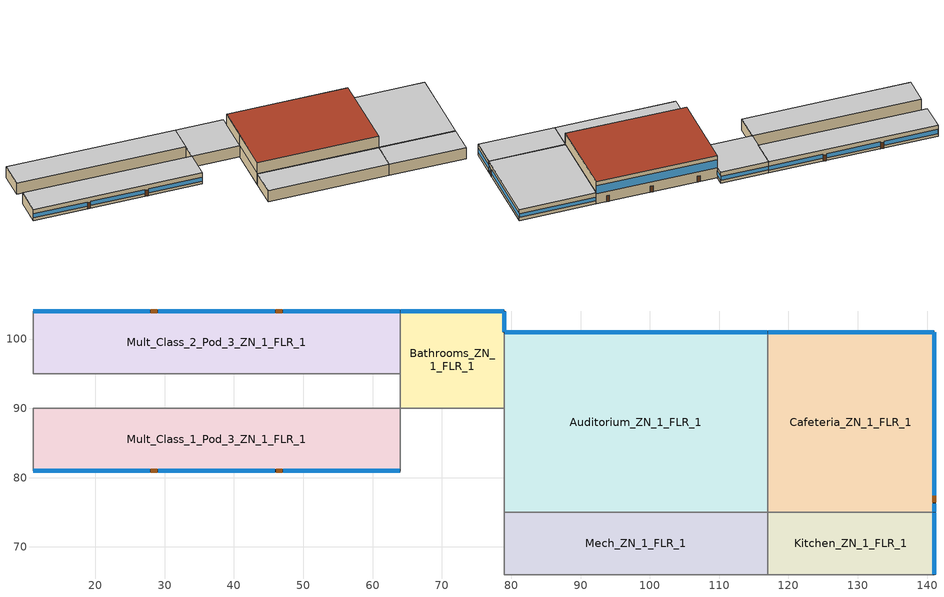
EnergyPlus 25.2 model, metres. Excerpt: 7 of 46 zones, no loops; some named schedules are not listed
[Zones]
Mult_Class_1_Pod_3_ZN_1_FLR_1
 floor ground (Mult_Class_1_Pod_3_ZN_1_FLR_1_Floor_Ffactor): 11,90 64,90 64,81 11,81 z0
 wall outside (nonres_ext_wall_grd): 11,81 64,81 z0:4
 wall to Main_Corridor_ZN_1_FLR_1 (int_wall): 64,81 64,90 z0:4
 wall to Corridor_Pod_3_ZN_1_FLR_1 (int_wall): 64,90 11,90 z0:4
 wall to Corner_Class_1_Pod_3_ZN_1_FLR_1 (int_wall): 11,90 11,81 z0:4
 window (NonresWindow_U_0.369_SHGC_0.357): 11.05,81 27.87,81 / 29.09,81 45.91,81 / 47.13,81 63.95,81 z1.03:2.5
 door (Swinging Door_con): 28.01,81 28.93,81 / 46.08,81 47,81 z0:2.13
 ceiling to Mult_Class_1_Pod_3_ZN_1_FLR_2 (int_slab_ceiling): 11,81 64,81 64,90 11,90 z4
Mult_Class_2_Pod_3_ZN_1_FLR_1
 floor ground (Mult_Class_2_Pod_3_ZN_1_FLR_1_Floor_Ffactor): 11,104 64,104 64,95 11,95 z0
 wall outside (nonres_ext_wall_grd): 64,104 11,104 z0:4
 wall to Corridor_Pod_3_ZN_1_FLR_1 (int_wall): 11,95 64,95 z0:4
 wall to Bathrooms_ZN_1_FLR_1 (int_wall): 64,95 64,104 z0:4
 wall to Corner_Class_2_Pod_3_ZN_1_FLR_1 (int_wall): 11,104 11,95 z0:4
 window (NonresWindow_U_0.369_SHGC_0.357): 63.95,104 47.13,104 / 27.87,104 11.05,104 / 45.91,104 29.09,104 z1.03:2.5
 door (Swinging Door_con): 46.96,104 46.05,104 / 28.94,104 28.02,104 z0:2.13
 ceiling to Mult_Class_2_Pod_3_ZN_1_FLR_2 (int_slab_ceiling): 11,95 64,95 64,104 11,104 z4
Bathrooms_ZN_1_FLR_1
 floor ground (Bathrooms_ZN_1_FLR_1_Floor_Ffactor): 64,104 79,104 79,90 64,90 z0
 wall outside (nonres_ext_wall_grd): 79,101 79,104 64,104 z0:4
 wall to Main_Corridor_ZN_1_FLR_1 (int_wall): 64,90 79,90 z0:4
 wall to Auditorium_ZN_1_FLR_1 (int_wall): 79,90 79,101 z0:4
 wall to Corridor_Pod_3_ZN_1_FLR_1 (int_wall): 64,95 64,90 z0:4
 window (NonresWindow_U_0.369_SHGC_0.357): 79,101.05 79,103.95 z1.1:2.55; 78.95,104 64.05,104 z1.1:2.51
 ceiling to Bathrooms_ZN_1_FLR_2 (int_slab_ceiling): 64,90 79,90 79,104 64,104 z4
Auditorium_ZN_1_FLR_1
 floor ground (Auditorium_ZN_1_FLR_1_Floor_Ffactor): 79,101 117,101 117,75 79,75 z0
 wall outside (nonres_ext_wall_grd): 117,101 79,101 z0:8
 wall to Mech_ZN_1_FLR_1 (int_wall): 79,75 117,75 z0:4
 wall to Cafeteria_ZN_1_FLR_1 (int_wall): 117,75 117,101 z0:4
 wall to Main_Corridor_ZN_1_FLR_1 (int_wall): 79,90 79,75 z0:4
 wall to Mech_ZN_1_FLR_2 (int_wall): 79,75 117,75 z4:8
 wall to LIBRARY_MEDIA_CENTER_ZN_1_FLR_2 (int_wall): 117,75 117,101 z4:8
 wall to Main_Corridor_ZN_1_FLR_2 (int_wall): 79,90 79,75 z4:8
 wall to Bathrooms_ZN_1_FLR_2 (int_wall): 79,101 79,90 z4:8
 window (NonresWindow_U_0.369_SHGC_0.357): 116.95,101 79.05,101 z3.7:6.5
 door (Swinging Door_con): 113.7,101 112.78,101 / 100,101 99.09,101 / 85.25,101 84.33,101 z0:2.13
 roof outside (nonres_roof): 79,75 117,75 117,101 79,101 z8
Kitchen_ZN_1_FLR_1
 floor ground (Kitchen_ZN_1_FLR_1_Floor_Ffactor): 117,75 141,75 141,66 117,66 z0
 wall outside (nonres_ext_wall_grd): 141,66 141,75 z0:4
 wall to Aux_Gym_ZN_1_FLR_1 (int_wall): 117,66 141,66 z0:4
 wall to Cafeteria_ZN_1_FLR_1 (int_wall): 141,75 117,75 z0:4
 wall to Mech_ZN_1_FLR_1 (int_wall): 117,75 117,66 z0:4
 window (NonresWindow_U_0.369_SHGC_0.357): 141,66.05 141,74.95 z1.1:2.52
 ceiling to LIBRARY_MEDIA_CENTER_ZN_1_FLR_2 (int_slab_ceiling): 117,66 141,66 141,75 117,75 z4
Cafeteria_ZN_1_FLR_1
 floor ground (Cafeteria_ZN_1_FLR_1_Floor_Ffactor): 117,101 141,101 141,75 117,75 z0
 wall outside (nonres_ext_wall_grd): 141,75 141,101 117,101 z0:4
 window (NonresWindow_U_0.369_SHGC_0.357): 141,77.49 141,100.95 / 141,75.05 141,76.27 z1.03:2.51; 140.95,101 117.05,101 z1.1:2.51
 door (Swinging Door_con): 141,76.45 141,77.36 z0:2.13
 ceiling to LIBRARY_MEDIA_CENTER_ZN_1_FLR_2 (int_slab_ceiling): 117,75 141,75 141,101 117,101 z4
Mech_ZN_1_FLR_1
 floor adiabatic (Mech_ZN_1_FLR_1_Floor_Ffactor): 79,75 117,75 117,66 79,66 z0
 wall to Gym_ZN_1_FLR_1 (int_wall): 79,66 117,66 z0:4
 wall to Main_Corridor_ZN_1_FLR_1 (int_wall): 79,75 79,66 z0:4
 ceiling to Mech_ZN_1_FLR_2 (int_slab_ceiling): 79,66 117,66 117,75 79,75 z4
[Building]
SchoolSecondary: North Axis {deg}=0; Terrain=City; Loads Convergence Tolerance Value {W}=0.04; Temperature Convergence Tolerance Value {deltaC}=0.2; Solar Distribution=FullInteriorAndExterior; Maximum Number of Warmup Days=50; Minimum Number of Warmup Days=6
[Site:Location]
Site:Location=Albuquerque.Intl.Sunport_NM_USA WMO=723650; Latitude {N+ S-}=35.04; Longitude {W- E+}=-106.62; Time Zone Relative to GMT {GMT+/-}=-7; Elevation {m}=1620
[SizingPeriod:DesignDay] Day of Month=21; Dry-Bulb Temperature Range Modifier Type=DefaultMultipliers; Humidity Condition Type=Wetbulb; Barometric Pressure {Pa}=83318; Rain {Yes/No}=No; Snow on ground {Yes/No}=No; Daylight Savings Time Indicator=No
Name | Month | Day Type | Maximum Dry-Bulb Temperature {C} | Daily Dry-Bulb Temperature Range {C} | Wetbulb at Maximum Dry-Bulb {C} | Wind Speed {m/s} design conditions vs. traditional 6.71 m/s (15 mph) | Wind Direction {Degrees; N=0, S=180} | Solar Model Indicator | Clearness {0.0 to 1.1} | Wind Speed {m/s} design conditions vs. traditional 3.35 m/s (7mph) | ASHRAE Clear Sky Optical Depth for Beam Irradiance (taub) | ASHRAE Clear Sky Optical Depth for Diffuse Irradiance (taud)
Albuquerque.Intl.Sunport_NM_USA Ann Htg 99.6% Condns DB | 12 | WinterDesignDay | -7.9 | 0 | -7.9 | 3.2 | 0 | ASHRAEClearSky | 0
Albuquerque.Intl.Sunport_NM_USA Ann Clg .4% Condns DB=>MWB | 7 | SummerDesignDay | 35.1 | 13.5 | 15.7 |  | 220 | ASHRAETau |  | 4.4 | 0.463 | 1.887
[Site:WaterMainsTemperature]
Calculation Method=CORRELATION; Annual average outdoor air temperature {C}=13.6333; Maximum difference in monthly average outdoor air temperatures {C}=23.5
[Site:GroundTemperature:FCfactorMethod]
January Ground Temperature {C}=13.7; February Ground Temperature {C}=7; March Ground Temperature {C}=2.1; April Ground Temperature {C}=2.6; May Ground Temperature {C}=4.3; June Ground Temperature {C}=8.8; July Ground Temperature {C}=13.9; August Ground Temperature {C}=17.8; September Ground Temperature {C}=23.2; October Ground Temperature {C}=25.6; November Ground Temperature {C}=24.1; December Ground Temperature {C}=20.5
[Material:NoMass]
Opaque Door panel_con: MediumRough, 0.475973, 0.9, 0.7, 0.7
CP02 CARPET PAD: VeryRough, 0.21648, 0.9, 0.7, 0.8
Nonres_Roof_Insulation: MediumSmooth, 5.30668, 0.9, 0.7, 0.7
Nonres_Exterior_Wall_Insulation_grd: MediumSmooth, 1.34659, 0.9, 0.7, 0.7
[Construction]
Swinging Door_con: Opaque Door panel_con
InteriorFurnishings: Std Wood 6inch
int_wall: G01 13mm gypsum board, G01 13mm gypsum board
int_slab_ceiling: CP02 CARPET PAD, 100mm Normalweight concrete floor
nonres_roof: F13 Built-up roofing, Nonres_Roof_Insulation, F08 Metal surface
nonres_ext_wall_grd: F07 25mm stucco, G01 16mm gypsum board, Nonres_Exterior_Wall_Insulation_grd, G01 16mm gypsum board
NonresWindow_U_0.369_SHGC_0.357: Nonres Window Glazing Layer
[Material]
Name | Roughness | Thickness {m} | Conductivity {W/m-K} | Density {kg/m3} | Specific Heat {J/kg-K} | Thermal Absorptance | Solar Absorptance | Visible Absorptance | Absorptance:Thermal | Absorptance:Solar | Absorptance:Visible
Std Wood 6inch | MediumSmooth | 0.15 | 0.12 | 540 | 1210 | 0.9 | 0.7 | 0.7
F07 25mm stucco | Smooth | 0.0254 | 0.72 | 1856 | 840 | 0.9 | 0.7 | 0.7
F08 Metal surface | Smooth | 0.0008 | 45.28 | 7824 | 500
F13 Built-up roofing | Rough | 0.0095 | 0.16 | 1120 | 1460 |  |  |  | 0.9 | 0.77
G01 13mm gypsum board | Smooth | 0.0127 | 0.16 | 800 | 1090 |  |  |  | 0.9 | 0.7 | 0.5
G01 16mm gypsum board | MediumSmooth | 0.0159 | 0.16 | 800 | 1090
100mm Normalweight concrete floor | MediumRough | 0.1016 | 2.31 | 2322 | 832
[WindowMaterial:SimpleGlazingSystem]
Nonres Window Glazing Layer: U-Factor {W/m2-K}=2.09528; Solar Heat Gain Coefficient=0.357; Visible Transmittance=0.3927
[Construction:FfactorGroundFloor] F-Factor {W/m-K}=0.90012
Name | Area {m2} | PerimeterExposed {m}
Mult_Class_1_Pod_3_ZN_1_FLR_1_Floor_Ffactor; Mult_Class_2_Pod_3_ZN_1_FLR_1_Floor_Ffactor | 477 | 53
Bathrooms_ZN_1_FLR_1_Floor_Ffactor | 210 | 18
Auditorium_ZN_1_FLR_1_Floor_Ffactor | 988 | 38
Kitchen_ZN_1_FLR_1_Floor_Ffactor | 216 | 9
Cafeteria_ZN_1_FLR_1_Floor_Ffactor | 624 | 50
Mech_ZN_1_FLR_1_Floor_Ffactor | 342 | 0
[Zone] Type=1; Multiplier=1; Ceiling Height {m}=4; Floor Area {m2}=autocalculate; Part of Total Floor Area=Yes
Name | Volume {m3}
Mult_Class_1_Pod_3_ZN_1_FLR_1; Mult_Class_2_Pod_3_ZN_1_FLR_1 | 1908
Bathrooms_ZN_1_FLR_1 | 840
Auditorium_ZN_1_FLR_1 | 7904
Kitchen_ZN_1_FLR_1 | 864
Cafeteria_ZN_1_FLR_1 | 2496
Mech_ZN_1_FLR_1 | 1368
[InternalMass] Construction=InteriorFurnishings
Name | Zone or ZoneList | Surface Area {m2}
Mult_Class_1_Pod_3_ZN_1_FLR_1_InternalMass_1 | Mult_Class_1_Pod_3_ZN_1_FLR_1 | 954
Mult_Class_2_Pod_3_ZN_1_FLR_1_InternalMass_1 | Mult_Class_2_Pod_3_ZN_1_FLR_1 | 954
Bathrooms_ZN_1_FLR_1_InternalMass_1 | Bathrooms_ZN_1_FLR_1 | 420
Auditorium_ZN_1_FLR_1_InternalMass_1 | Auditorium_ZN_1_FLR_1 | 1976
Kitchen_ZN_1_FLR_1_InternalMass_1 | Kitchen_ZN_1_FLR_1 | 432
Cafeteria_ZN_1_FLR_1_InternalMass_1 | Cafeteria_ZN_1_FLR_1 | 1248
Mech_ZN_1_FLR_1_InternalMass_1 | Mech_ZN_1_FLR_1 | 684
[People] Fraction Radiant=0.3; Sensible Heat Fraction=AUTOCALCULATE; Activity Level Schedule=ACTIVITY_SCH; Enable ASHRAE 55 Comfort Warnings=No; Mean Radiant Temperature Calculation Type=EnclosureAveraged; Work Efficiency Schedule=WORK_EFF_SCH; Clothing Insulation Calculation Method=ClothingInsulationSchedule; Clothing Insulation Schedule=CLOTHING_SCH; Air Velocity Schedule=AIR_VELO_SCH; Thermal Comfort Model 1 Type=FANGER
Name | Zone or ZoneList or Space or SpaceList | Number of People Schedule | Number of People Calculation Method | Floor Area per Person {m2/person} | Number of People
Mult_Class_1_Pod_3_ZN_1_FLR_1 | Mult_Class_1_Pod_3_ZN_1_FLR_1 | BLDG_OCC_SCH | Area/Person | 2.654
Mult_Class_2_Pod_3_ZN_1_FLR_1 | Mult_Class_2_Pod_3_ZN_1_FLR_1 | BLDG_OCC_SCH | Area/Person | 2.654
Bathrooms_ZN_1_FLR_1 | Bathrooms_ZN_1_FLR_1 | BLDG_OCC_SCH | People |  | 11.304
Auditorium_ZN_1_FLR_1 | Auditorium_ZN_1_FLR_1 | BLDG_OCC_SCH_Auditorium | Area/Person | 0.619
Kitchen_ZN_1_FLR_1 | Kitchen_ZN_1_FLR_1 | BLDG_OCC_SCH | People |  | 46.504
Cafeteria_ZN_1_FLR_1 | Cafeteria_ZN_1_FLR_1 | BLDG_OCC_SCH_Cafeteria | Area/Person | 0.929
Mech_ZN_1_FLR_1 | Mech_ZN_1_FLR_1 | BLDG_OCC_SCH | People |  | 5.552
[Lights] Design Level Calculation Method=Watts/Area; Return Air Fraction=0; Fraction Radiant=0.37; Fraction Visible=0.2; Fraction Replaceable=1; Return Air Fraction Calculated from Plenum Temperature=No
Name | Zone or ZoneList or Space or SpaceList | Schedule | Watts per Zone Floor Area {W/m2}
Mult_Class_1_Pod_3_ZN_1_FLR_1_Lights | Mult_Class_1_Pod_3_ZN_1_FLR_1 | ltg_sch_classroom | 7.42257
Mult_Class_2_Pod_3_ZN_1_FLR_1_Lights | Mult_Class_2_Pod_3_ZN_1_FLR_1 | ltg_sch_classroom | 7.42257
Bathrooms_ZN_1_FLR_1_Lights | Bathrooms_ZN_1_FLR_1 | ltg_sch_bath | 7.168761
Auditorium_ZN_1_FLR_1_Lights | Auditorium_ZN_1_FLR_1 | ltg_sch_auditorium | 5.521878
Kitchen_ZN_1_FLR_1_Lights | Kitchen_ZN_1_FLR_1 | ltg_sch_kitchen | 11.5281
Cafeteria_ZN_1_FLR_1_Lights | Cafeteria_ZN_1_FLR_1 | ltg_sch_cafeteria | 3.4875
Mech_ZN_1_FLR_1_Lights | Mech_ZN_1_FLR_1 | ltg_sch_mechanical | 6.878133
[ElectricEquipment] Design Level Calculation Method=EquipmentLevel
Name | Zone or ZoneList or Space or SpaceList | Schedule | Design Level {W} | Fraction Latent | Fraction Radiant | Fraction Lost
Mult_Class_1_Pod_3_ZN_1_FLR_1_PlugMisc_Equip | Mult_Class_1_Pod_3_ZN_1_FLR_1 | BLDG_EQUIP_SCH | 4770 | 0 | 0.5 | 0
Mult_Class_2_Pod_3_ZN_1_FLR_1_PlugMisc_Equip | Mult_Class_2_Pod_3_ZN_1_FLR_1 | BLDG_EQUIP_SCH | 4770 | 0 | 0.5 | 0
Bathrooms_ZN_1_FLR_1_PlugMisc_Equip | Bathrooms_ZN_1_FLR_1 | BLDG_EQUIP_SCH | 840 | 0 | 0.5 | 0
Auditorium_ZN_1_FLR_1_PlugMisc_Equip | Auditorium_ZN_1_FLR_1 | BLDG_EQUIP_SCH | 4940 | 0 | 0.5 | 0
Kitchen_ZN_1_FLR_1_MiscElec_Equip | Kitchen_ZN_1_FLR_1 | KITCHEN_ELEC_EQUIP_SCH | 47995.2 | 0.25 | 0.3 | 0.2
Kitchen_ZN_1_FLR_1_Reach-in-Freezer | Kitchen_ZN_1_FLR_1 | Always_on | 555 | 0 | 0.25 | 0
Kitchen_ZN_1_FLR_1_Reach-in-Refrigerator | Kitchen_ZN_1_FLR_1 | Always_on | 313.3 | 0 | 0.25 | 0
Cafeteria_ZN_1_FLR_1_PlugMisc_Equip | Cafeteria_ZN_1_FLR_1 | KITCHEN_ELEC_EQUIP_SCH | 48004.32 | 0 | 0.5 | 0
Mech_ZN_1_FLR_1_PlugMisc_Equip | Mech_ZN_1_FLR_1 | BLDG_EQUIP_SCH | 1368 | 0 | 0.5 | 0
Mech_ZN_1_FLR_1_Elevators_Equip | Mech_ZN_1_FLR_1 | BLDG_ELEVATORS | 11793.19 | 0 | 0.5 | 0
Mech_ZN_1_FLR_1_Elevators_Lights_Fan | Mech_ZN_1_FLR_1 | ELEV_LIGHT_FAN_SCH_ADD_DF | 105.31 | 0 | 0.5 | 0
[GasEquipment]
Kitchen_ZN_1_FLR_1_MiscGas_Equip: Zone or ZoneList or Space or SpaceList=Kitchen_ZN_1_FLR_1; Schedule=KITCHEN_GAS_EQUIP_SCH; Design Level Calculation Method=EquipmentLevel; Design Level {W}=362577.6; Fraction Latent=0.1; Fraction Radiant=0.2; Fraction Lost=0.7
[ZoneInfiltration:DesignFlowRate] Schedule=INFIL_SCH_PNNL; Design Flow Rate Calculation Method=Flow/ExteriorWallArea; Flow per Exterior Surface Area {m3/s-m2}=0.000569572; Constant Term Coefficient=0; Temperature Term Coefficient=0; Velocity Term Coefficient=0.224; Velocity Squared Term Coefficient=0
Name | Zone or ZoneList
Mult_Class_1_Pod_3_ZN_1_FLR_1_Infiltration | Mult_Class_1_Pod_3_ZN_1_FLR_1
Mult_Class_2_Pod_3_ZN_1_FLR_1_Infiltration | Mult_Class_2_Pod_3_ZN_1_FLR_1
Bathrooms_ZN_1_FLR_1_Infiltration | Bathrooms_ZN_1_FLR_1
Auditorium_ZN_1_FLR_1_Infiltration | Auditorium_ZN_1_FLR_1
Kitchen_ZN_1_FLR_1_Infiltration | Kitchen_ZN_1_FLR_1
Cafeteria_ZN_1_FLR_1_Infiltration | Cafeteria_ZN_1_FLR_1
[Exterior:Lights] Control Option=AstronomicalClock
Name | Schedule | Design Level {W}
Exterior_Lights_a | Exterior_lighting_schedule_a | 453.7
Exterior_Lights_b | Exterior_lighting_schedule_b_2016 | 2195.85
Exterior_Lights_c | Exterior_lighting_schedule_c_2016 | 2015.29
[WaterHeater:Mixed]
SWH Booster E Water Heater: Tank Volume {m3}=0.0227125; Setpoint Temperature Schedule=Booster Water Setpoint Temp Schedule; Deadband Temperature Difference {deltaC}=2; Maximum Temperature Limit {C}=82.2222; Heater Control Type=Cycle; Heater Maximum Capacity {W}=14000; Heater Minimum Capacity {W}=0; Heater Fuel Type=Electricity; Heater Thermal Efficiency=1; Off Cycle Parasitic Fuel Type=Electricity; Off Cycle Parasitic Heat Fraction to Tank=0; Ambient Temperature Indicator=Zone; Ambient Temperature Zone=KITCHEN_ZN_1_FLR_1; Off Cycle Loss Coefficient to Ambient Temperature {W/K}=1.59105; On Cycle Loss Coefficient to Ambient Temperature {W/K}=1.59105; Peak Use Flow Rate {m3/s}=0.00149607; Use Flow Rate Fraction Schedule=BLDG_SWH_SCH; Cold Water Supply Temperature Schedule=Booster Water Inlet Temp Schedule
[HVACTemplate:Zone:VRF] Template VRF System Name (F2)=VRF_System_1; Rated Total Heating Capacity Sizing Ratio (F6)=1; Cooling Supply Air Flow Rate (F7)=Autosize; No Cooling Supply Air Flow Rate (F8)=Autosize; Heating Supply Air Flow Rate (F9)=Autosize; No Heating Supply Air Flow Rate (F10)=Autosize; Cooling Outdoor Air Flow Rate (F11)=Autosize; Heating Outdoor Air Flow Rate (F12)=Autosize; No Load Outdoor Air Flow Rate (F13)=Autosize; Supply Air Fan Placement (F22)=DrawThrough; Supply Fan Total Efficiency (F23)=0.7; Supply Fan Delta Pressure (F24)=300; Supply Fan Motor Efficiency (F25)=0.9; Cooling Coil Type (F26)=VariableRefrigerantFlowDX; Cooling Coil Gross Rated Total Capacity (F28)=Autosize; Cooling Coil Gross Rated Sensible Heat Ratio (F29)=Autosize; Heat Pump Heating Coil Type (F30)=VariableRefrigerantFlowDX; Heat Pump Heating Coil Gross Rated Capacity (F32)=Autosize; Zone Terminal Unit On Parasitic Electric Energy Use (F33)=30; Zone Terminal Unit Off Parasitic Electric Energy Use (F34)=20; Zone Cooling Design Supply Air Temperature Input Method (F36)=SupplyAirTemperature; Zone Cooling Design Supply Air Temperature (F37)=12.8; Zone Heating Design Supply Air Temperature Input Method (F39)=SupplyAirTemperature; Zone Heating Design Supply Air Temperature (F40)=50
Name | Template Thermostat Name (F3)
Mult_Class_1_Pod_3_ZN_1_FLR_1 | Thermostat_Mult_Class_1_Pod_3_ZN_1_FLR_1
Mult_Class_2_Pod_3_ZN_1_FLR_1 | Thermostat_Mult_Class_2_Pod_3_ZN_1_FLR_1
Bathrooms_ZN_1_FLR_1 | Thermostat_Bathrooms_ZN_1_FLR_1
Auditorium_ZN_1_FLR_1 | Thermostat_Auditorium_ZN_1_FLR_1
Kitchen_ZN_1_FLR_1 | Thermostat_Kitchen_ZN_1_FLR_1
Cafeteria_ZN_1_FLR_1 | Thermostat_Cafeteria_ZN_1_FLR_1
[SCHEDULE:COMPACT]
ltg_sch_classroom: Through: 6/30, For: SummerDesignDay, Until: 24:00, 1, For: WinterDesignDay, Until: 24:00, 0, For: Weekdays, Until: 7:00, 0.12012, Until: 21:00, 0.60975, Until: 24:00, 0.12012, For: Saturday, Until: 24:00, 0.12012, For: AllOtherDays, Until: 24:00, 0.12012, Through: 9/1, For: SummerDesignDay, Until: 24:00, 1, For: WinterDesignDay, Until: 24:00, 0, For: Weekdays, Until: 8:00, 0.12012, Until: 20:00, 0.33875, Until: 24:00, 0.12012, For: Saturday, Until: 24:00, 0.12012, For: AllOtherDays, Until: 24:00, 0.12012, Through: 12/31, For: SummerDesignDay, Until: 24:00, 1, For: WinterDesignDay, Until: 24:00, 0, For: Weekdays, Until: 7:00, 0.12012, Until: 21:00, 0.60975, Until: 24:00, 0.12012, For: Saturday, Until: 24:00, 0.12012, For: AllOtherDays, Until: 24:00, 0.12012
ltg_sch_bath: Through: 6/30, For: SummerDesignDay, Until: 24:00, 1, For: WinterDesignDay, Until: 24:00, 0, For: Weekdays, Until: 7:00, 0.09752, Until: 21:00, 0.495, Until: 24:00, 0.09752, For: Saturday, Until: 24:00, 0.09752, For: AllOtherDays, Until: 24:00, 0.09752, Through: 9/1, For: SummerDesignDay, Until: 24:00, 1, For: WinterDesignDay, Until: 24:00, 0, For: Weekdays, Until: 8:00, 0.09752, Until: 20:00, 0.275, Until: 24:00, 0.09752, For: Saturday, Until: 24:00, 0.09752, For: AllOtherDays, Until: 24:00, 0.09752, Through: 12/31, For: SummerDesignDay, Until: 24:00, 1, For: WinterDesignDay, Until: 24:00, 0, For: Weekdays, Until: 7:00, 0.09752, Until: 21:00, 0.495, Until: 24:00, 0.09752, For: Saturday, Until: 24:00, 0.09752, For: AllOtherDays, Until: 24:00, 0.09752
[Schedule:Compact]
BLDG_OCC_SCH: Through: 6/15, For: Weekdays, Until: 08:00, 0, Until: 16:00, 0.95, Until: 21:00, 0.15, Until: 24:00, 0, For: SummerDesignDay, Until: 08:00, 1e-09, Until: 16:00, 0.95, Until: 21:00, 0.15, Until: 24:00, 1e-09, For: WeekEnds WinterDesignDay Holidays AllOtherDays, Until: 24:00, 0, Through: 9/15, For: Weekdays, Until: 08:00, 0, Until: 16:00, 0.15, Until: 21:00, 0.15, Until: 24:00, 0, For: SummerDesignDay, Until: 24:00, 0.95, For: WeekEnds WinterDesignDay Holidays AllOtherDays, Until: 24:00, 0, Through: 12/31, For: Weekdays, Until: 08:00, 0, Until: 16:00, 0.95, Until: 21:00, 0.15, Until: 24:00, 0, For: SummerDesignDay, Until: 08:00, 1e-09, Until: 16:00, 0.95, Until: 21:00, 0.15, Until: 24:00, 1e-09, For: WeekEnds WinterDesignDay Holidays AllOtherDays, Until: 24:00, 0
BLDG_OCC_SCH_Auditorium: Through: 6/30, For: Weekdays, Until: 08:00, 0, Until: 15:00, 0.25, Until: 20:00, 0.95, Until: 24:00, 0, For: SummerDesignDay, Until: 08:00, 1e-09, Until: 15:00, 0.25, Until: 20:00, 0.95, Until: 24:00, 1e-09, For: WeekEnds WinterDesignDay Holidays AllOtherDays, Until: 24:00, 0, Through: 9/1, For: Weekdays, Until: 08:00, 0, Until: 17:00, 0.15, Until: 19:00, 0.35, Until: 24:00, 0, For: SummerDesignDay, Until: 24:00, 0.95, For: WeekEnds WinterDesignDay Holidays AllOtherDays, Until: 24:00, 0, Through: 12/31, For: Weekdays, Until: 08:00, 0, Until: 15:00, 0.25, Until: 20:00, 0.95, Until: 24:00, 0, For: SummerDesignDay, Until: 08:00, 1e-09, Until: 15:00, 0.25, Until: 20:00, 0.95, Until: 24:00, 1e-09, For: WeekEnds WinterDesignDay Holidays AllOtherDays, Until: 24:00, 0
BLDG_OCC_SCH_Cafeteria: Through: 6/30, For: Weekdays, Until: 09:00, 0, Until: 15:00, 0.95, Until: 20:00, 0.35, Until: 24:00, 0, For: SummerDesignDay, Until: 09:00, 1e-09, Until: 15:00, 0.95, Until: 20:00, 0.35, Until: 24:00, 1e-09, For: WeekEnds WinterDesignDay Holidays AllOtherDays, Until: 24:00, 0, Through: 9/1, For: Weekdays, Until: 09:00, 0, Until: 17:00, 0.15, Until: 19:00, 0.35, Until: 24:00, 0, For: SummerDesignDay, Until: 24:00, 0.95, For: WeekEnds WinterDesignDay Holidays AllOtherDays, Until: 24:00, 0, Through: 12/31, For: Weekdays, Until: 09:00, 0, Until: 15:00, 0.95, Until: 20:00, 0.35, Until: 24:00, 0, For: SummerDesignDay, Until: 09:00, 1e-09, Until: 15:00, 0.95, Until: 20:00, 0.35, Until: 24:00, 1e-09, For: WeekEnds WinterDesignDay Holidays AllOtherDays, Until: 24:00, 0
WORK_EFF_SCH: Through: 12/31, For: AllDays, Until: 24:00, 0
AIR_VELO_SCH: Through: 12/31, For: AllDays, Until: 24:00, 0.2
CLOTHING_SCH: Through: 04/30, For: AllDays, Until: 24:00, 1.1, Through: 09/30, For: AllDays, Until: 24:00, 0.6, Through: 12/31, For: AllDays, Until: 24:00, 1.1
ACTIVITY_SCH: Through: 12/31, For: AllDays, Until: 24:00, 120
